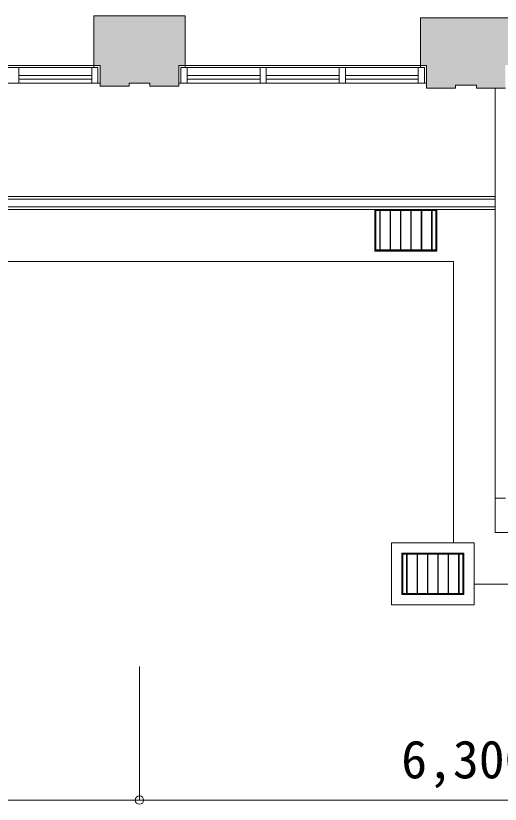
# Model space of a CAD drawing. Units: millimetres at full size, sheet at 1:200; details may follow other scales. Extents: x -96239 to 62349, y -170536 to 17264.
# Drawn here: x 15991 to 20664, y -106155 to -98546 of the extents above; entities that cross this region are included whole.
import ezdxf
from ezdxf.enums import TextEntityAlignment as Align

# ---------------------------------------------------------------- set-up
doc = ezdxf.new("R2010")
doc.units = ezdxf.units.MM
doc.header["$LTSCALE"] = 200
doc.header["$PDMODE"] = 32
doc.header["$PDSIZE"] = 80
for name, color, linetype, lineweight in [('0-1_躯体', 7, 'Continuous', 9), ('0-2_建具', 7, 'Continuous', 9), ('0-5_設備機器', 7, 'Continuous', 9), ('0-6_寸法', 4, 'Continuous', 5), ('0-C_タイル・側溝', 7, 'Continuous', 9)]:
    doc.layers.add(name, color=color, linetype=linetype, lineweight=lineweight)
doc.styles.add('ＭＳ ゴシック', font='')
doc.styles.get('ＭＳ ゴシック').set_extended_font_data('MS Gothic')

msp = doc.modelspace()

# ---------------------------------------------------------------- linework, layer by layer
at = {"layer": '0-1_躯体'}
for p, q in [((16743.9, -98546.2), (16743.9, -99026.2)), ((16743.9, -98546.2), (17083.9, -98546.2)), ((17623.9, -98546.2), (16913.8, -98546.2)), ((17623.9, -98546.2), (17623.9, -99026.2)), ((19993.8, -98566.2), (21273.9, -98566.2)), ((16803.9, -99026.2), (14413.9, -99026.2)), ((16803.9, -99026.2), (16803.9, -99226.2)), ((19953.9, -99026.2), (17563.9, -99026.2)), ((17563.9, -99226.2), (17563.9, -99026.2)), ((19953.9, -99026.2), (19953.9, -99246.2)), ((17283.9, -99196.2), (17083.9, -99196.2)), ((17083.9, -99226.2), (17083.9, -99196.2)), ((17283.9, -99226.2), (17283.9, -99196.2)), ((17083.9, -99226.2), (16803.9, -99226.2)), ((17283.9, -99226.2), (17563.9, -99226.2)), ((19953.9, -99246.2), (20233.9, -99246.2)), ((20433.9, -99246.2), (20433.9, -99216.2)), ((20433.9, -99246.2), (20713.9, -99246.2)), ((20613.9, -99246.2), (20613.9, -100416.2)), ((-24046.1, -100291.2), (20613.9, -100291.2)), ((-24046.1, -100316.2), (20613.9, -100316.2)), ((-24046.1, -100391.2), (20613.9, -100391.2)), ((-24046.1, -100416.2), (20613.9, -100416.2))]:
    msp.add_line(p, q, dxfattribs=at)
for points in [[(20773.9, -98566.2), (19893.9, -98566.2), (19893.9, -99026.2)], [(20233.9, -99246.2), (20233.9, -99216.2), (20433.9, -99216.2)]]:
    msp.add_lwpolyline(points, dxfattribs=at)
at = {"layer": '0-1_躯体', "color": 9}
for points in [[(17623.9, -98546.2), (16743.9, -98546.2), (17623.9, -99026.2), (16743.9, -99026.2)], [(20773.9, -99021.2), (20773.9, -98566.2), (19893.9, -99021.2), (19893.9, -98566.2)], [(16803.9, -99026.2), (16803.9, -99226.2), (17083.9, -99026.2), (17083.9, -99226.2)], [(17283.9, -99196.2), (17283.9, -99026.2), (17083.9, -99196.2), (17083.9, -99026.2)], [(17564, -99026.2), (17283.9, -99026.2), (17564, -99226.2), (17283.9, -99226.2)], [(20713.9, -99021.2), (19893.9, -99021.2), (20713.9, -99026.2), (19893.9, -99026.2)], [(20713.9, -99216.2), (20713.9, -99026.2), (19953.9, -99216.2), (19953.9, -99026.2)], [(19953.9, -99246.2), (20233.9, -99246.2), (19953.9, -99216.2), (20233.9, -99216.2)], [(20713.9, -99246.2), (20713.9, -99216.2), (20433.9, -99246.2), (20433.9, -99216.2)]]:
    msp.add_solid(points, dxfattribs=at)
at = {"layer": '0-2_建具'}
for p, q in [((14414, -99026.2), (16783.9, -99026.2)), ((16783.9, -99046.2), (14433.9, -99046.2)), ((16020.9, -99196.2), (16020.9, -99046.2)), ((16723.9, -99196.2), (16723.9, -99046.2)), ((16803.9, -99026.2), (16743.9, -99026.2)), ((16743.9, -99046.2), (16743.9, -99026.2)), ((16783.9, -99196.2), (16783.9, -99046.2)), ((16803.9, -99026.2), (16803.9, -99196.2)), ((17564, -99026.2), (19933.9, -99026.2)), ((17583.9, -99196.2), (17583.9, -99046.2)), ((19933.9, -99046.2), (17583.9, -99046.2)), ((17623.9, -99026.2), (17623.9, -99046.2)), ((17643.9, -99196.2), (17643.9, -99046.2)), ((18347.6, -99196.2), (18347.6, -99046.2)), ((18407.6, -99196.2), (18407.6, -99046.2)), ((19110.9, -99196.2), (19110.9, -99046.2)), ((19170.9, -99196.2), (19170.9, -99046.2)), ((19873.9, -99196.2), (19873.9, -99046.2)), ((19953.9, -99026.2), (19893.9, -99026.2)), ((19893.9, -99046.2), (19893.9, -99026.2)), ((19933.9, -99196.2), (19933.9, -99046.2)), ((16723.9, -99121.2), (16020.9, -99121.2)), ((17643.9, -99121.2), (18347.6, -99121.2)), ((18407.6, -99121.2), (19110.9, -99121.2)), ((19873.9, -99121.2), (19170.9, -99121.2)), ((14449.2, -99196.2), (16803.9, -99196.2)), ((16723.9, -99158.7), (16020.9, -99158.7)), ((17599.2, -99196.2), (17564, -99196.2)), ((17599.2, -99196.2), (19953.9, -99196.2)), ((17643.9, -99158.7), (18347.6, -99158.7)), ((18407.6, -99158.7), (19110.9, -99158.7)), ((19873.9, -99158.7), (19170.9, -99158.7))]:
    msp.add_line(p, q, dxfattribs=at)
at = {"layer": '0-5_設備機器'}
for p, q in [((20713.9, -99246.2), (20613.9, -99246.2)), ((20613.9, -99246.2), (20613.9, -103201.2)), ((20713.9, -103201.2), (20613.9, -103201.2))]:
    msp.add_line(p, q, dxfattribs=at)
at = {"layer": '0-6_寸法'}
for p, q in [((17183.9, -106114.7), (17183.9, -104824.5)), ((10883.9, -106114.7), (17183.9, -106114.7)), ((17183.9, -106114.7), (23483.9, -106114.7))]:
    msp.add_line(p, q, dxfattribs=at)
msp.add_point((17183.9, -106114.7), dxfattribs=at)
at = {"layer": '0-C_タイル・側溝'}
for p, q in [((-24046.1, -100416.2), (20613.9, -100416.2)), ((20213.9, -100916.2), (20213.9, -103631.2)), ((20613.9, -103531.2), (47736.2, -103531.2)), ((20413.9, -103631.2), (20413.9, -104231.2)), ((47238.9, -104031.2), (20414.4, -104031.2)), ((20413.9, -104231.2), (19613.9, -104231.2))]:
    msp.add_line(p, q, dxfattribs=at)
at = {"layer": '0-C_タイル・側溝', "color": 4, "lineweight": 5}
for p, q in [((19453.9, -100416.2), (19453.9, -100816.2)), ((20053.9, -100416.2), (19453.9, -100416.2)), ((19458.9, -100421.2), (19458.9, -100811.2)), ((20048.9, -100421.2), (19458.9, -100421.2)), ((19463.9, -100426.2), (19463.9, -100806.2)), ((19501.4, -100426.2), (19463.9, -100426.2)), ((20043.9, -100426.2), (19491.1, -100426.2)), ((19501.4, -100426.2), (19501.4, -100806.2)), ((19506.4, -100426.2), (19506.4, -100806.2)), ((19601.4, -100426.2), (19601.4, -100806.2)), ((19606.4, -100426.2), (19606.4, -100806.2)), ((19701.4, -100426.2), (19701.4, -100806.2)), ((19706.4, -100426.2), (19706.4, -100806.2)), ((19801.4, -100426.2), (19801.4, -100806.2)), ((19806.4, -100426.2), (19806.4, -100806.2)), ((19901.4, -100426.2), (19901.4, -100806.2)), ((19906.4, -100426.2), (19906.4, -100806.2)), ((20001.4, -100426.2), (20001.4, -100806.2)), ((20006.4, -100426.2), (20006.4, -100806.2)), ((20043.9, -100426.2), (20043.9, -100806.2)), ((20048.9, -100421.2), (20048.9, -100811.2)), ((20048.9, -100811.2), (19458.9, -100811.2)), ((19501.4, -100806.2), (19463.9, -100806.2)), ((20043.9, -100806.2), (19486.9, -100806.2)), ((19713.9, -103731.2), (19713.9, -104131.2)), ((20313.9, -103731.2), (19713.9, -103731.2)), ((19718.9, -103736.2), (19718.9, -104126.2)), ((20308.9, -103736.2), (19718.9, -103736.2)), ((19723.9, -103741.2), (19723.9, -104121.2)), ((19761.4, -103741.2), (19723.9, -103741.2)), ((20303.9, -103741.2), (19751.1, -103741.2)), ((19761.4, -103741.2), (19761.4, -104121.2)), ((19766.4, -103741.2), (19766.4, -104121.2)), ((19861.4, -103741.2), (19861.4, -104121.2)), ((19866.4, -103741.2), (19866.4, -104121.2)), ((19961.4, -103741.2), (19961.4, -104121.2)), ((19966.4, -103741.2), (19966.4, -104121.2)), ((20061.4, -103741.2), (20061.4, -104121.2)), ((20066.4, -103741.2), (20066.4, -104121.2)), ((20161.4, -103741.2), (20161.4, -104121.2)), ((20166.4, -103741.2), (20166.4, -104121.2)), ((20261.4, -103741.2), (20261.4, -104121.2)), ((20266.4, -103741.2), (20266.4, -104121.2)), ((20303.9, -103741.2), (20303.9, -104121.2)), ((20308.9, -103736.2), (20308.9, -104126.2)), ((20308.9, -104126.2), (19718.9, -104126.2)), ((19761.4, -104121.2), (19723.9, -104121.2)), ((20303.9, -104121.2), (19746.9, -104121.2))]:
    msp.add_line(p, q, dxfattribs=at)
for points in [[(20053.9, -100416.2), (20053.9, -100816.2), (19453.9, -100816.2)], [(20313.9, -103731.2), (20313.9, -104131.2), (19713.9, -104131.2)]]:
    msp.add_lwpolyline(points, dxfattribs=at)
at = {"layer": '0-C_タイル・側溝'}
for points in [[(20613.9, -100416.2), (20613.9, -100417.2), (20613.9, -103531.2)], [(20213.9, -100916.2), (-23646.1, -100916.2), (-23646.1, -103631.2)], [(20413.9, -103631.2), (19613.9, -103631.2), (19613.9, -104231.2)], [(20313.9, -104131.2), (19713.9, -104131.2), (19713.9, -103731.2), (20313.9, -103731.2)]]:
    msp.add_lwpolyline(points, dxfattribs=at)

# ---------------------------------------------------------------- texts
at = {"layer": '0-6_寸法', "style": 'ＭＳ ゴシック'}
msp.add_text('6,300', height=366.6, dxfattribs=at).set_placement((19708.9, -106014.7), align=Align.BOTTOM_LEFT)

doc.saveas('drawing.dxf')
